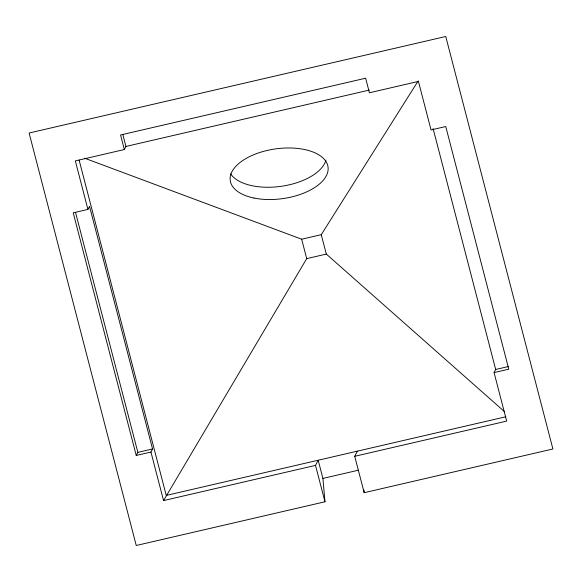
<?xml version="1.0" encoding="UTF-8"?>
<svg xmlns="http://www.w3.org/2000/svg" width="582" height="582" viewBox="0 0 582 582"><rect width="100%" height="100%" fill="white"/><g stroke="black" fill="none" stroke-linecap="round" stroke-linejoin="round"><path stroke-width="0.87" d="M150.949 452.054L136.246 455.459L73.216 212.823L87.926 209.418L89.526 206.326L152.557 448.962L150.949 452.054L163.557 500.585L315.509 465.389L318.187 460.231L322.915 478.426L324.967 501.779L136.246 545.494L29.1 133.016L445.754 36.506L552.9 448.984L364.179 492.699L354.729 456.303L357.399 451.145M87.926 209.418L75.318 160.894L124.337 149.538L125.938 146.446L122.824 134.457M136.246 455.459L137.854 452.367L75.507 212.365M163.557 500.585L306.707 258.626L301.665 239.209L84.797 158.275M354.729 456.303L506.682 421.106L494.074 372.582L495.682 369.483L433.11 128.607M301.665 239.209L321.271 234.67L418.211 80.869M125.938 146.446L369.257 90.086M306.707 258.626L326.313 254.079L504.594 411.736M137.854 452.367L152.557 448.962M495.682 369.483L508.653 366.478M494.074 372.582L508.784 369.177L445.754 126.541L431.051 129.946L418.443 81.415L369.425 92.771L365.642 78.214L120.554 134.98L124.337 149.538M505.823 416.77L166.234 495.428L79.137 160.137M322.915 478.426L358.643 470.147M321.271 234.67L326.313 254.079M315.509 465.389L324.967 501.779M363.946 490.008L364.179 492.699M325.92 160.225A49.368 25.121 -7.9 0 1 281.273 186.305A49.368 25.121 -7.9 0 1 230.647 173.822M253.948 198.04A49.368 25.121 -7.9 0 0 328.146 169.158A49.368 25.121 -7.9 0 0 255.294 154.092A49.368 25.121 -7.9 0 0 253.948 198.04"/></g></svg>
